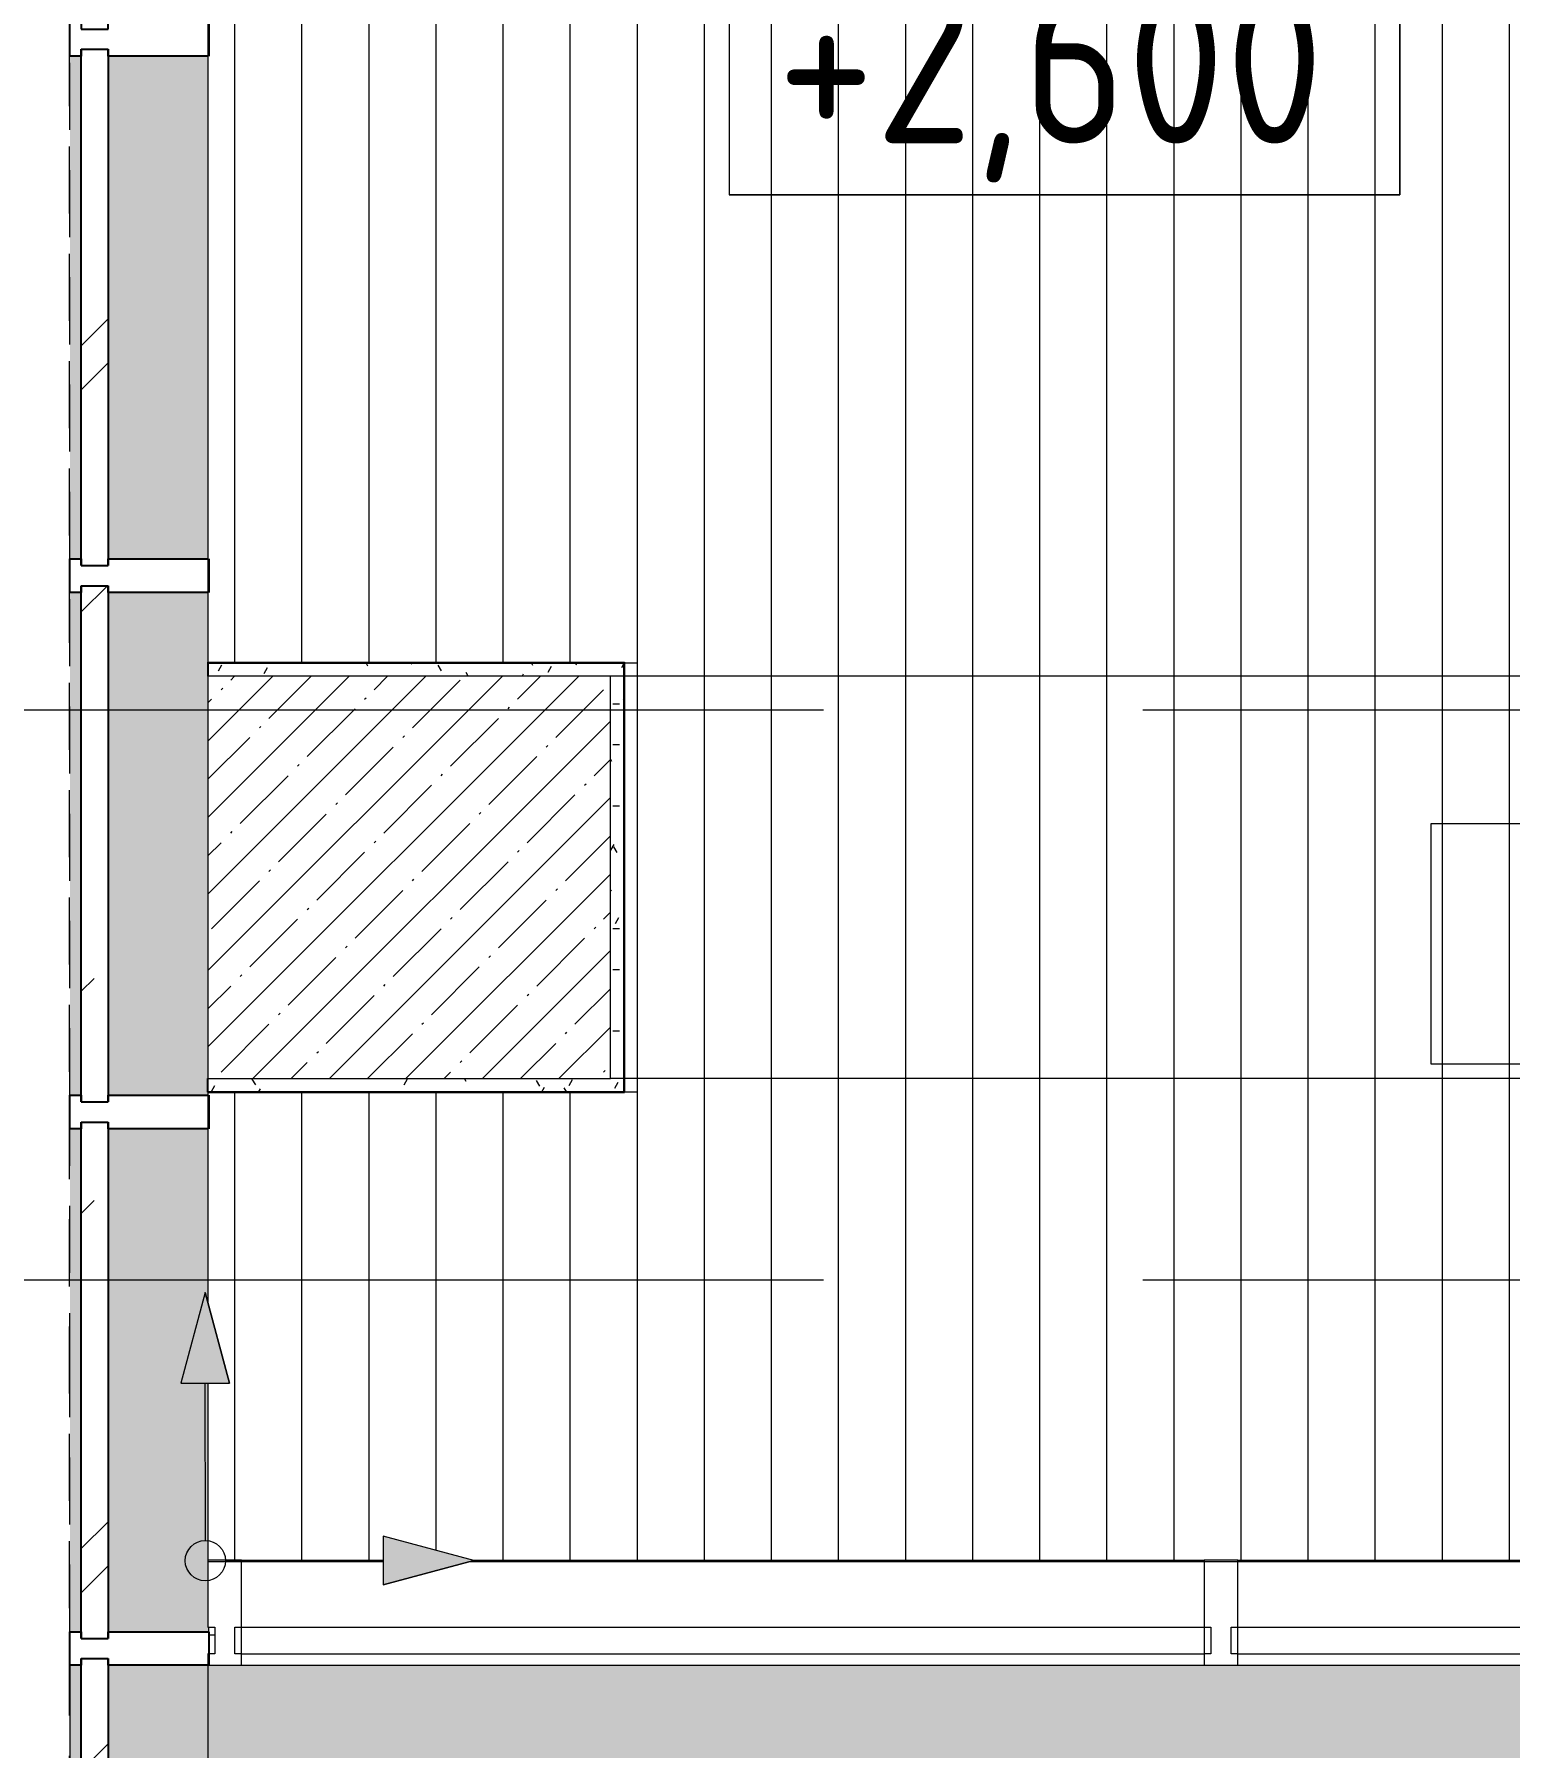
# Model space of a CAD drawing. Header units: millimetres. Extents: x -4196 to 190310, y -8553 to 29000.
# Drawn here: x 3801 to 6000, y 20602 to 23158 of the extents above; entities that cross this region are included whole.
import ezdxf

# ---------------------------------------------------------------- set-up
doc = ezdxf.new("R2010")
doc.units = ezdxf.units.MM
doc.linetypes.add('200_ШТРИХ__ш1_п0_6_', pattern=[160, 100, -60])
doc.linetypes.add('Осевая', pattern=[3175, 635, -476.25, 1587.5, -476.25])
for name, color, linetype, lineweight in [('A-CLNG', 7, 'Continuous', 9), ('A-CLNG-IDEN', 7, 'Continuous', 9), ('A-CLNG-PATT', 7, 'Continuous', 9), ('A-DETL', 7, 'Continuous', 9), ('A-DETL-GENF', 7, 'Continuous', 9), ('A-DETL-MBND', 7, '200_ШТРИХ__ш1_п0_6_', 9), ('A-FLOR', 7, 'Continuous', 9), ('A-FLOR-PATT', 7, 'Continuous', 9), ('A-GLAZ-CURT', 7, 'Continuous', 9), ('A-GLAZ-CURT-1', 7, 'Continuous', 25), ('A-GLAZ-CWMG', 7, 'Continuous', 9), ('A-GLAZ-CWMG-1', 7, 'Continuous', 25), ('G-ANNO-DIMS', 7, 'Continuous', 9), ('I-WALL', 7, 'Continuous', 9), ('S-COLS', 7, 'Continuous', 9), ('Оси-2', 7, 'Осевая', 9)]:
    doc.layers.add(name, color=color, linetype=linetype, lineweight=lineweight)
for name, color, linetype, lineweight, true_color in [('A-DETL-GENF-5', 7, 'Continuous', 9, 0xccbd88), ('A-WALL-2', 7, 'Continuous', 25, 0x3c3c3c), ('A-WALL-FNSH-2', 7, 'Continuous', 13, 0x3c3c3c)]:
    doc.layers.add(name, color=color, linetype=linetype, lineweight=lineweight, true_color=true_color)
doc.styles.add('GOST Common', font='GOST_Common.ttf', dxfattribs={"width": 0.9, "height": 250})
pattern_1 = [(0, (0, 0), (121.92, 30.48), [10.058, -81.382, 10.058, -81.382, -487.68]), (0, (0, 0), (121.92, 30.48), [-182.88, 10.058, -172.822, 10.058, -81.382, -213.36]), (0, (0, 0), (121.92, 30.48), [-457.2, 10.058, -50.902, 10.058, -142.342]), (120, (45.72, 15.24), (-87.356454, 90.345817), [10.058, -81.382, 10.058, -81.382, -487.68]), (120, (45.72, 15.24), (-87.356454, 90.345817), [-182.88, 10.058, -172.822, 10.058, -81.382, -213.36]), (120, (45.72, 15.24), (-87.356454, 90.345817), [-457.2, 10.058, -50.902, 10.058, -142.342]), (240, (60.96, 76.2), (-34.563546, -120.825817), [10.058, -81.382, 10.058, -81.382, -487.68]), (240, (60.96, 76.2), (-34.563546, -120.825817), [-182.88, 10.058, -172.822, 10.058, -81.382, -213.36]), (240, (60.96, 76.2), (-34.563546, -120.825817), [-457.2, 10.058, -50.902, 10.058, -142.342])]

# ---------------------------------------------------------------- blocks, each defined once
blk = doc.blocks.new('Системная панель - Стекло - 40мм-V9-План потолков с обозначением видов отделки и геометрии 1 этажа в осях 1-12')
at = {"layer": 'A-GLAZ-CURT'}
h = blk.add_hatch(dxfattribs=at)
h.set_pattern_fill('FP_20', color=256, style=0, pattern_type=2)
h.set_pattern_definition([(135, (22650.12, -3971.1), (-282.843, -282.843), [200, -600]), (135, (22750.12, -4171.1), (-282.843, -282.843), [600, -200]), (135, (22850.12, -3771.1), (-282.843, -282.843), [200, -600])])
h.paths.add_polyline_path([(385, 15), (385, 40), (-385, 38.9), (-385, 0), (385, 0)])
at = {"layer": 'A-GLAZ-CURT-1'}
for p, q in [((-385, 40), (385, 40)), ((-385, 0), (-385, 40)), ((385, 0), (385, 40)), ((385, 0), (-385, 0))]:
    blk.add_line(p, q, dxfattribs=at)
blk = doc.blocks.new('Прямоугольный импост - Импост структурный с накладкой - 190мм-23186010-План потолков с обозначением видов отделки и геометрии 1 этажа в осях 1-12')
at = {"layer": 'A-DETL-MBND'}
for points in [[(3871.1, 23175.1), (3871.1, 23925.1), (3854.1, 23925.1), (3854.1, 23175.1), (3861.1, 23175.1)], [(3911.1, 23175.1), (4060, 23175.1), (4060, 23925.1), (3911.1, 23925.1), (3911.1, 23176.7)]]:
    blk.add_hatch(color=256, dxfattribs=at).paths.add_polyline_path(points)
blk.add_line((3854.1, 23175.1), (3854.1, 23925.1), dxfattribs=at)
blk = doc.blocks.new('Прямоугольный импост - Импост структурный с накладкой - 190мм-23998900-План потолков с обозначением видов отделки и геометрии 1 этажа в осях 1-12')
at = {"layer": 'A-GLAZ-CWMG-1'}
for p, q in [((25, 17), (-25, 17)), ((-25, 17), (-25, 0)), ((-25, 0), (-15, 0)), ((-15, 0), (-15, -40)), ((15, 0), (25, 0)), ((15, 0), (15, -40)), ((25, 0), (25, 17)), ((-15, -40), (-25, -40)), ((-25, -40), (-25, -188.9)), ((25, -40), (15, -40)), ((25, -188.9), (25, -40)), ((-25, -190), (25, -190))]:
    blk.add_line(p, q, dxfattribs=at)
blk = doc.blocks.new('Прямоугольный импост - Импост структурный с накладкой - 160мм-23770447-План потолков с обозначением видов отделки и геометрии 1 этажа в осях 1-12')
at = {"layer": 'A-GLAZ-CWMG'}
for p, q in [((5595, 20880), (5595, 20882)), ((5595, 20882), (6277.1, 20882)), ((5595, 20782), (5595, 20880)), ((6277.6, 20882), (6280, 20882)), ((6280, 20882), (6520, 20882)), ((6520, 20882), (6520, 20820)), ((6520, 20820), (6520, 20782)), ((5595, 20742), (5595, 20782)), ((5595, 20782), (6520, 20782)), ((6520, 20782), (6520, 20742)), ((5595, 20725), (5595, 20742)), ((5595, 20742), (6520, 20742)), ((6520, 20742), (6520, 20725)), ((5595, 20725), (6520, 20725))]:
    blk.add_line(p, q, dxfattribs=at)
blk = doc.blocks.new('Прямоугольный импост - Импост структурный с накладкой - 160мм-23996222-План потолков с обозначением видов отделки и геометрии 1 этажа в осях 1-12')
at = {"layer": 'A-GLAZ-CWMG'}
for p, q in [((0, 17), (-50, 17)), ((-50, 17), (-50, 0)), ((-50, 0), (-40, 0)), ((-40, 0), (-40, -40)), ((-10, -40), (-10, 0)), ((-10, 0), (0, 0)), ((0, 0), (0, 17)), ((-40, -40), (-50, -40)), ((-50, -40), (-50, -138)), ((0, -40), (-10, -40)), ((0, -138), (0, -40)), ((-50, -138), (-50, -140)), ((-50, -140), (0, -140)), ((0, -140), (0, -138))]:
    blk.add_line(p, q, dxfattribs=at)
blk = doc.blocks.new('Системная панель - Стекло - 40мм-23996223-План потолков с обозначением видов отделки и геометрии 1 этажа в осях 1-12')
at = {"layer": 'A-GLAZ-CURT'}
h = blk.add_hatch(dxfattribs=at)
h.set_pattern_fill('FP_31', color=256, style=0, pattern_type=2)
h.set_pattern_definition([(63.435, (-4573.5, -20615), (-1022.33, 3067), [1270, -762, 1270, -762, -1615.61]), (63.435, (-4573.5, -20615), (-1022.33, 3067), [-4064, 508, -1107.6]), (63.435, (-4637, -20551.5), (-1022.33, 3067), [1016, -1270, 762, -762, -1869.61]), (63.435, (-4637, -20551.5), (-1022.33, 3067), [-3810, 889, -980.6]), (63.435, (-4637, -20361), (-1022.33, 3067), [762, -1524, 508, -762, -2123.61]), (63.435, (-4637, -20361), (-1022.33, 3067), [-3556, 1143, -980.6]), (63.435, (-4446.5, -20551.5), (-1022.33, 3067), [762, -1524, 635, -25618.6]), (63.435, (-4256, -20361), (-1022.33, 3067), [381, -1905, 254, -25999.6]), (63.435, (-4573.5, -20043.5), (-1022.33, 3067), [254, -1905, 254, -1016, -2250.61]), (63.435, (-4573.5, -20043.5), (-1022.33, 3067), [-3429, 635, -1615.6]), (63.435, (-3430.5, -20234), (-1022.33, 3067), [1270, -1905, 1524, -1006.01]), (63.435, (-3430.5, -20424.5), (-1022.33, 3067), [1778, -1270, 1905, -752.01]), (63.435, (-3303.5, -20361), (-1022.33, 3067), [2032, -1016, 1524, -1107.61]), (63.435, (-3113, -20170.5), (-1022.33, 3067), [1270, -1778, 1016, -1615.61]), (63.435, (-3303.5, -19789.5), (-1022.33, 3067), [635, -2540, 762, -1742.61]), (63.435, (-2922.5, -19980), (-1022.33, 3067), [508, -2540, 508, -2123.61])])
h.paths.add_polyline_path([(717.5, 0), (727.5, 0), (727.5, 40), (717.5, 40)])
h.paths.add_polyline_path([(-727.5, 0), (-717.5, 0), (-717.5, 40), (-727.5, 40)])
blk = doc.blocks.new('Системная панель - Стекло - 40мм-23998919-План потолков с обозначением видов отделки и геометрии 1 этажа в осях 1-12')
at = {"layer": 'A-GLAZ-CURT'}
h = blk.add_hatch(dxfattribs=at)
h.set_pattern_fill('FP_50', color=256, style=0, pattern_type=2)
h.set_pattern_definition([(135, (21050.12, -3971.1), (-282.843, -282.843), [200, -600]), (135, (21150.12, -4171.1), (-282.843, -282.843), [600, -200]), (135, (21250.12, -3771.1), (-282.843, -282.843), [200, -600])])
h.paths.add_polyline_path([(385, 0), (385, 40), (-385, 38.9), (-385, 0), (138.7, 0)])
at = {"layer": 'A-GLAZ-CURT-1'}
for p, q in [((-385, 40), (385, 40)), ((-385, 0), (-385, 40)), ((385, 0), (385, 40)), ((385, 0), (-385, 0))]:
    blk.add_line(p, q, dxfattribs=at)
blk = doc.blocks.new('Прямоугольный импост - Импост структурный с накладкой - 190мм-23188961-План потолков с обозначением видов отделки и геометрии 1 этажа в осях 1-12')
at = {"layer": 'A-DETL-MBND'}
for points in [[(3861.1, 21150.1), (3871.1, 21150.1), (3871.1, 21525.1), (3854.1, 21525.1), (3854.1, 21150.1)], [(3911.1, 21150.1), (4020.9, 21150.1), (4055.9, 21281), (4060, 21265.6), (4060, 21525.1), (3911.1, 21525.1)]]:
    blk.add_hatch(color=256, dxfattribs=at).paths.add_polyline_path(points)
blk.add_line((3854.1, 21150.1), (3854.1, 21525.1), dxfattribs=at)
blk = doc.blocks.new('Системная панель - Стекло - 40мм-V42-План потолков с обозначением видов отделки и геометрии 1 этажа в осях 1-12')
at = {"layer": 'A-GLAZ-CURT'}
h = blk.add_hatch(dxfattribs=at)
h.set_pattern_fill('FP_55', color=256, style=0, pattern_type=2)
h.set_pattern_definition([(135, (20250.12, -3971.1), (-282.843, -282.843), [200, -600]), (135, (20350.12, -4171.1), (-282.843, -282.843), [600, -200]), (135, (20450.12, -3771.1), (-282.843, -282.843), [200, -600])])
h.paths.add_polyline_path([(385, 15), (385, 40), (-385, 38.9), (-385, 0), (385, 0)])
at = {"layer": 'A-GLAZ-CURT-1'}
for p, q in [((-385, 40), (385, 40)), ((-385, 0), (-385, 40)), ((385, 0), (385, 40)), ((385, 0), (-385, 0))]:
    blk.add_line(p, q, dxfattribs=at)
blk = doc.blocks.new('Прямоугольный импост - Импост структурный с накладкой - 190мм-23188962-План потолков с обозначением видов отделки и геометрии 1 этажа в осях 1-12')
at = {"layer": 'A-DETL-MBND'}
for points in [[(3861.1, 20775.1), (3871.1, 20775.1), (3871.1, 21150.1), (3854.1, 21150.1), (3854.1, 20775.1)], [(4060, 20775.1), (4061.1, 20775.1), (4060, 21145.8), (4019.7, 21145.7), (4019.7, 21150.1), (3911.1, 21150.1), (3911.1, 20775.1), (4031.1, 20775.1)]]:
    blk.add_hatch(color=256, dxfattribs=at).paths.add_polyline_path(points)
for p, q in [((3854.1, 20775.1), (3854.1, 21150.1)), ((4061.1, 20775.1), (4061.1, 20782))]:
    blk.add_line(p, q, dxfattribs=at)
blk = doc.blocks.new('Прямоугольный импост - Импост структурный с накладкой - 190мм-23998903-План потолков с обозначением видов отделки и геометрии 1 этажа в осях 1-12')
at = {"layer": 'A-GLAZ-CWMG-1'}
for p, q in [((25, 17), (-25, 17)), ((-25, 17), (-25, 0)), ((-25, 0), (-15, 0)), ((-15, 0), (-15, -40)), ((15, 0), (25, 0)), ((15, 0), (15, -40)), ((25, 0), (25, 17)), ((-15, -40), (-25, -40)), ((-25, -40), (-25, -190)), ((25, -40), (15, -40)), ((25, -190), (25, -40)), ((-25, -190), (25, -190))]:
    blk.add_line(p, q, dxfattribs=at)
blk = doc.blocks.new('Системная панель - Стекло - 40мм-23996225-План потолков с обозначением видов отделки и геометрии 1 этажа в осях 1-12')
at = {"layer": 'A-GLAZ-CURT'}
h = blk.add_hatch(dxfattribs=at)
h.set_pattern_fill('FP_56', color=256, style=0, pattern_type=2)
h.set_pattern_definition([(63.435, (-5803.5, -20615), (-1022.33, 3067), [1270, -762, 1270, -762, -1615.61]), (63.435, (-5803.5, -20615), (-1022.33, 3067), [-4064, 508, -1107.6]), (63.435, (-5867, -20551.5), (-1022.33, 3067), [1016, -1270, 762, -762, -1869.61]), (63.435, (-5867, -20551.5), (-1022.33, 3067), [-3810, 889, -980.6]), (63.435, (-5867, -20361), (-1022.33, 3067), [762, -1524, 508, -762, -2123.61]), (63.435, (-5867, -20361), (-1022.33, 3067), [-3556, 1143, -980.6]), (63.435, (-5676.5, -20551.5), (-1022.33, 3067), [762, -1524, 635, -25618.6]), (63.435, (-5486, -20361), (-1022.33, 3067), [381, -1905, 254, -25999.6]), (63.435, (-5803.5, -20043.5), (-1022.33, 3067), [254, -1905, 254, -1016, -2250.61]), (63.435, (-5803.5, -20043.5), (-1022.33, 3067), [-3429, 635, -1615.6]), (63.435, (-4660.5, -20234), (-1022.33, 3067), [1270, -1905, 1524, -1006.01]), (63.435, (-4660.5, -20424.5), (-1022.33, 3067), [1778, -1270, 1905, -752.01]), (63.435, (-4533.5, -20361), (-1022.33, 3067), [2032, -1016, 1524, -1107.61]), (63.435, (-4343, -20170.5), (-1022.33, 3067), [1270, -1778, 1016, -1615.61]), (63.435, (-4533.5, -19789.5), (-1022.33, 3067), [635, -2540, 762, -1742.61]), (63.435, (-4152.5, -19980), (-1022.33, 3067), [508, -2540, 508, -2123.61])])
h.paths.add_polyline_path([(472.5, 0), (472.5, 40), (462.5, 40), (462.5, 0)])
h.paths.add_polyline_path([(-462.5, 0), (-462.5, 40), (-472.5, 40), (-472.5, 0)])
blk = doc.blocks.new('Прямоугольный импост - Импост структурный с накладкой - 160мм-23189505-План потолков с обозначением видов отделки и геометрии 1 этажа в осях 1-12')
at = {"layer": 'A-GLAZ-CWMG'}
for p, q in [((4110, 20880), (4110, 20882)), ((4110, 20882), (4320.9, 20882)), ((4110, 20782), (4110, 20880)), ((4453.2, 20882), (5545, 20882)), ((5545, 20882), (5545, 20880)), ((5545, 20880), (5545, 20782)), ((4110, 20742), (4110, 20782)), ((4110, 20782), (5545, 20782)), ((5545, 20782), (5545, 20742)), ((4110, 20725), (4110, 20742)), ((4110, 20742), (5545, 20742)), ((5545, 20742), (5545, 20725)), ((4110, 20725), (5545, 20725))]:
    blk.add_line(p, q, dxfattribs=at)
blk = doc.blocks.new('Прямоугольный импост - Импост структурный с накладкой - 160мм-23996221-План потолков с обозначением видов отделки и геометрии 1 этажа в осях 1-12')
at = {"layer": 'A-GLAZ-CWMG'}
for p, q in [((-25, 0), (-25, 17)), ((-25, 17), (25, 17)), ((-15, 0), (-25, 0)), ((-15, -40), (-15, 0)), ((15, 0), (15, -40)), ((25, 0), (15, 0)), ((25, 17), (25, 0)), ((-25, -138), (-25, -40)), ((-25, -40), (-15, -40)), ((15, -40), (25, -40)), ((25, -40), (25, -138)), ((-25, -140), (-25, -138)), ((25, -140), (-25, -140)), ((25, -138), (25, -140))]:
    blk.add_line(p, q, dxfattribs=at)
blk = doc.blocks.new('BSC_Колонна _Прямоугольная - 600х600-V46-План потолков с обозначением видов отделки и геометрии 1 этажа в осях 1-12')
at = {"layer": 'S-COLS'}
h = blk.add_hatch(dxfattribs=at)
h.set_pattern_fill('FP_62', color=256, style=0, pattern_type=2)
h.set_pattern_definition([(45, (-4360, -21900), (-57.02463, 57.02463), []), (45, (-4302.975, -21900), (-57.02463, 57.02463), [100.806, -20.161, 3.353, -16.808])])
h.paths.add_polyline_path([(-300, -300), (300, -300), (300, 300), (-300, 300), (-300, 194)])
for p, q in [((300, 300), (-300, 300)), ((-300, 300), (-300, -300)), ((300, -300), (300, 300)), ((-300, -300), (300, -300))]:
    blk.add_line(p, q, dxfattribs=at)
blk = doc.blocks.new('Системная панель - Стекло - 40мм-V52-План потолков с обозначением видов отделки и геометрии 1 этажа в осях 1-12')
at = {"layer": 'A-GLAZ-CURT'}
h = blk.add_hatch(dxfattribs=at)
h.set_pattern_fill('FP_69', color=256, style=0, pattern_type=2)
h.set_pattern_definition([(135, (21850.12, -3971.1), (-282.843, -282.843), [200, -600]), (135, (21950.12, -4171.1), (-282.843, -282.843), [600, -200]), (135, (22050.12, -3771.1), (-282.843, -282.843), [200, -600])])
h.paths.add_polyline_path([(385, 0), (385, 40), (-385, 38.9), (-385, 0), (-143.9, 0)])
at = {"layer": 'A-GLAZ-CURT-1'}
for p, q in [((-385, 40), (385, 40)), ((-385, 0), (-385, 40)), ((385, 0), (385, 40)), ((385, 0), (-385, 0))]:
    blk.add_line(p, q, dxfattribs=at)
blk = doc.blocks.new('Прямоугольный импост - Импост структурный с накладкой - 170мм-23186685-План потолков с обозначением видов отделки и геометрии 1 этажа в осях 1-12')
at = {"layer": 'A-DETL-MBND'}
blk.add_line((3853, 27150.1), (3853, 15358.1), dxfattribs=at)
blk = doc.blocks.new('Прямоугольный импост - Импост структурный с накладкой - 190мм-V59-План потолков с обозначением видов отделки и геометрии 1 этажа в осях 1-12')
at = {"layer": 'A-GLAZ-CWMG'}
for points in [[(3871.1, 19975.1), (3871.1, 20725.1), (3854.1, 20725.1), (3854.1, 19975.1), (3861.1, 19975.1)], [(4006.1, 19975.1), (4060, 19975.1), (4060, 20725.1), (3911.1, 20725), (3911.1, 19975.1)]]:
    blk.add_hatch(color=256, dxfattribs=at).paths.add_polyline_path(points)
for p, q in [((3854.1, 20725.1), (3854.1, 19975.1)), ((3861.1, 19975.1), (3854.1, 19975.1)), ((4060, 19975.1), (4031.1, 19975.1))]:
    blk.add_line(p, q, dxfattribs=at)
blk = doc.blocks.new('Начало раскладки_красным - Начало раскладки_красным-26112293-План потолков с обозначением видов отделки и геометрии 1 этажа в осях 1-12')
at = {"layer": 'A-DETL-GENF'}
for points in [[(-36.2, 264.8), (36.2, 264.8), (0, 400), (-19.6, 327)], [(264.8, -36.2), (400, 0), (264.8, 36.2), (264.8, -29.2)]]:
    blk.add_hatch(color=256, dxfattribs=at).paths.add_polyline_path(points)
for p, q in [((0, 400), (-36.2, 264.8)), ((0, 400), (-36.2, 264.8)), ((36.2, 264.8), (0, 400)), ((0, 400), (36.2, 264.8)), ((-36.2, 264.8), (36.2, 264.8)), ((-36.2, 264.8), (36.2, 264.8)), ((0, 30), (0, 264.8)), ((400, 0), (264.8, 36.2)), ((264.8, 36.2), (264.8, -36.2)), ((400, 0), (264.8, 36.2)), ((264.8, 36.2), (264.8, -36.2)), ((30, 0), (264.8, 0)), ((400, 0), (264.8, -36.2)), ((264.8, -36.2), (400, 0))]:
    blk.add_line(p, q, dxfattribs=at)
blk.add_circle((0, 0), 30, dxfattribs=at)
blk = doc.blocks.new('М_потолков - Марка_ Имя типа-25382930-План потолков с обозначением видов отделки и геометрии 1 этажа в осях 1-12')
at = {"layer": 'A-CLNG-IDEN'}
for p, q in [((3.625, 1.984375), (-3.625, 1.984375)), ((-3.625, 1.984375), (-3.625, -1.59375)), ((3.625, -1.59375), (3.625, 1.984375)), ((-3.625, -1.59375), (3.625, -1.59375))]:
    blk.add_line(p, q, dxfattribs=at)
blk = doc.blocks.new('Высотные отметки - 10х4_h_-17668695-План потолков с обозначением видов отделки и геометрии 1 этажа в осях 1-12')
at = {"layer": 'G-ANNO-DIMS'}
for p, q in [((-5, 4), (-5, 0)), ((5, 4), (-5, 4)), ((5, 4), (-5, 4)), ((-5, 4), (-5, 0)), ((5, 4), (5, 0)), ((5, 0), (5, 4)), ((5, 0), (-5, 0)), ((-5, 0), (5, 0))]:
    blk.add_line(p, q, dxfattribs=at)

msp = doc.modelspace()

# ---------------------------------------------------------------- hatches: boundary and pattern name
at = {"layer": 'A-CLNG-PATT'}
msp.add_hatch(color=256, dxfattribs=at).paths.add_polyline_path([(4834.8, 15340), (6553, 15340), (6553, 20725), (4060, 20725), (4060, 18470.3), (4680, 18469.2), (4680, 17830), (4060, 17830), (4060, 15340), (4660, 15340)])
at = {"layer": 'A-DETL-GENF-5'}
h = msp.add_hatch(dxfattribs=at)
h.set_pattern_fill('FP_96', color=256, style=0, pattern_type=2)
h.set_pattern_definition([(90, (0, 0), (-100, 6e-15), [])])
h.paths.add_polyline_path([(4060, 20880), (4320.9, 20880), (4320.8, 20917.4), (4456.1, 20881.2), (4451.5, 20880), (6280, 20880), (6280, 21145.8), (6239.7, 21145.7), (6275.9, 21281), (6280, 21265.6), (6280, 25540), (4060, 25540), (4061.1, 22220), (4700, 22220), (4700, 21580), (4060, 21580), (4061.1, 21261.4), (4092.2, 21145.8), (4060, 21145.7), (4060, 20882)])
h.paths.add_polyline_path([(6264, 23119), (6264, 25510), (6269, 25510), (6269, 23119)])
at = {"layer": 'A-FLOR-PATT'}
h = msp.add_hatch(dxfattribs=at)
h.set_pattern_fill('FP_90', color=256, style=0, pattern_type=2)
h.set_pattern_definition([(0, (7509.74, 23150), (0, 600), []), (90, (7509.74, 23150), (-600, 4e-14), [])])
h.paths.add_polyline_path([(8889, 20820), (8890, 20820), (8889, 20882)])
h.paths.add_polyline_path([(4700, 21580), (4700, 21600), (4680, 21600), (4680, 21580)])
h.paths.add_polyline_path([(8889, 22200), (8890, 22200), (8889, 23119)])
h.paths.add_polyline_path([(4700, 22200), (4700, 22220), (4680, 22220), (4680, 22200), (4690.5, 22200)])
at = {"layer": 'I-WALL'}
h = msp.add_hatch(dxfattribs=at)
h.set_pattern_fill('FP_80', color=256, style=0, pattern_type=2)
h.set_pattern_definition(pattern_1)
h.paths.add_polyline_path([(4060, 22200), (4660, 22200), (4660, 22220), (4060, 22220)])
h = msp.add_hatch(dxfattribs=at)
h.set_pattern_fill('FP_80', color=256, style=0, pattern_type=2)
h.set_pattern_definition(pattern_1)
h.paths.add_polyline_path([(4680, 21600), (4680, 22220), (4660, 22220), (4660, 21600)])
h = msp.add_hatch(dxfattribs=at)
h.set_pattern_fill('FP_80', color=256, style=0, pattern_type=2)
h.set_pattern_definition(pattern_1)
h.paths.add_polyline_path([(4171.6, 21580), (4680, 21580), (4680, 21600), (4060, 21600), (4061.1, 21580)])

# ---------------------------------------------------------------- linework, layer by layer
at = {"layer": 'A-CLNG'}
for p, q in [((4060, 23125.4), (4060, 22375)), ((4060, 22325.4), (4060, 22221)), ((4680, 22220), (4700, 22220)), ((4700, 22220), (4700, 21580)), ((4060, 21579), (4060, 21575)), ((4700, 21580), (4680, 21580)), ((4060, 21525.4), (4060, 21265.6)), ((4060, 21145.8), (4060, 20882)), ((4060, 20725), (4060, 19175))]:
    msp.add_line(p, q, dxfattribs=at)
at = {"layer": 'A-DETL'}
for p, q in [((4060, 25540), (4060, 22220)), ((4060, 22220), (4700, 22220)), ((4700, 22220), (4700, 21580)), ((4700, 21580), (4060, 21580)), ((4060, 21580), (4060, 21265.6)), ((4060, 21145.8), (4060, 20880)), ((4060, 20880), (4320.9, 20880)), ((4451.5, 20880), (6277.1, 20880))]:
    msp.add_line(p, q, dxfattribs=at)
at = {"layer": 'A-DETL-MBND'}
msp.add_line((4070, 20770), (4061.1, 20770), dxfattribs=at)
at = {"layer": 'A-FLOR'}
for p, q in [((9110, 22200), (4660, 22200)), ((9110, 21600), (4660, 21600))]:
    msp.add_line(p, q, dxfattribs=at)
at = {"layer": 'A-WALL-2'}
for p, q in [((4060, 22220), (4680, 22220)), ((4060, 22220), (4060, 22200)), ((4680, 22220), (4680, 21580)), ((4060, 21580), (4060, 21600)), ((4680, 21580), (4060, 21580))]:
    msp.add_line(p, q, dxfattribs=at)
at = {"layer": 'A-WALL-FNSH-2'}
for p, q in [((4060, 22221), (4681, 22221)), ((4060, 22220), (4060, 22221)), ((4681, 22221), (4681, 21580)), ((4060, 21580), (4060, 21579)), ((4681, 21579), (4060, 21579))]:
    msp.add_line(p, q, dxfattribs=at)
at = {"layer": 'Оси-2'}
for p, q in [((-896.3, 22150), (35990, 22150)), ((-896.3, 21300), (35990, 21300))]:
    msp.add_line(p, q, dxfattribs=at)

# ---------------------------------------------------------------- block references
at = {"layer": 'A-CLNG-IDEN', "xscale": 99.99999999999993, "yscale": 99.99999999999993, "zscale": 99.99999999999993}
msp.add_blockref('М_потолков - Марка_ Имя типа-25382930-План потолков с обозначением видов отделки и геометрии 1 этажа в осях 1-12', (6245.4, 21781.6), dxfattribs=at)
at = {"layer": 'A-DETL-GENF', "rotation": 0.03359668727813597}
msp.add_blockref('Начало раскладки_красным - Начало раскладки_красным-26112293-План потолков с обозначением видов отделки и геометрии 1 этажа в осях 1-12', (4056.1, 20881), dxfattribs=at)
at = {"layer": 'A-DETL-MBND'}
for name, p in [('Прямоугольный импост - Импост структурный с накладкой - 170мм-23186685-План потолков с обозначением видов отделки и геометрии 1 этажа в осях 1-12', (0, 0)), ('Прямоугольный импост - Импост структурный с накладкой - 190мм-23186010-План потолков с обозначением видов отделки и геометрии 1 этажа в осях 1-12', (0, -800)), ('Прямоугольный импост - Импост структурный с накладкой - 190мм-23186010-План потолков с обозначением видов отделки и геометрии 1 этажа в осях 1-12', (0, -1600)), ('Прямоугольный импост - Импост структурный с накладкой - 190мм-23188961-План потолков с обозначением видов отделки и геометрии 1 этажа в осях 1-12', (0, 0)), ('Прямоугольный импост - Импост структурный с накладкой - 190мм-23188962-План потолков с обозначением видов отделки и геометрии 1 этажа в осях 1-12', (0, 0))]:
    msp.add_blockref(name, p, dxfattribs=at)
at = {"layer": 'A-GLAZ-CURT'}
for name, p in [('Системная панель - Стекло - 40мм-23996223-План потолков с обозначением видов отделки и геометрии 1 этажа в осях 1-12', (4827.5, 20742)), ('Системная панель - Стекло - 40мм-23996225-План потолков с обозначением видов отделки и геометрии 1 этажа в осях 1-12', (6057.5, 20742))]:
    msp.add_blockref(name, p, dxfattribs=at)
at = {"layer": 'A-GLAZ-CURT-1', "rotation": 269.9999999999999}
for name, p in [('Системная панель - Стекло - 40мм-V9-План потолков с обозначением видов отделки и геометрии 1 этажа в осях 1-12', (3871.1, 22750.1)), ('Системная панель - Стекло - 40мм-V52-План потолков с обозначением видов отделки и геометрии 1 этажа в осях 1-12', (3871.1, 21950.1)), ('Системная панель - Стекло - 40мм-23998919-План потолков с обозначением видов отделки и геометрии 1 этажа в осях 1-12', (3871.1, 21150.1)), ('Системная панель - Стекло - 40мм-V42-План потолков с обозначением видов отделки и геометрии 1 этажа в осях 1-12', (3871.1, 20350.1))]:
    msp.add_blockref(name, p, dxfattribs=at)
at = {"layer": 'A-GLAZ-CWMG', "rotation": 180}
msp.add_blockref('Прямоугольный импост - Импост структурный с накладкой - 160мм-23996222-План потолков с обозначением видов отделки и геометрии 1 этажа в осях 1-12', (4060, 20742), dxfattribs=at)
at = {"layer": 'A-GLAZ-CWMG'}
for name in ['Прямоугольный импост - Импост структурный с накладкой - 160мм-23189505-План потолков с обозначением видов отделки и геометрии 1 этажа в осях 1-12', 'Прямоугольный импост - Импост структурный с накладкой - 160мм-23770447-План потолков с обозначением видов отделки и геометрии 1 этажа в осях 1-12', 'Прямоугольный импост - Импост структурный с накладкой - 190мм-V59-План потолков с обозначением видов отделки и геометрии 1 этажа в осях 1-12']:
    msp.add_blockref(name, (0, 0), dxfattribs=at)
at = {"layer": 'A-GLAZ-CWMG', "extrusion": (0, 0, -1), "rotation": 180}
msp.add_blockref('Прямоугольный импост - Импост структурный с накладкой - 160мм-23996221-План потолков с обозначением видов отделки и геометрии 1 этажа в осях 1-12', (-5570, 20742), dxfattribs=at)
at = {"layer": 'A-GLAZ-CWMG-1', "extrusion": (0, 0, -1), "rotation": 270.0000000000001}
for name, p in [('Прямоугольный импост - Импост структурный с накладкой - 190мм-23998900-План потолков с обозначением видов отделки и геометрии 1 этажа в осях 1-12', (-3871.1, 23150.1)), ('Прямоугольный импост - Импост структурный с накладкой - 190мм-23998900-План потолков с обозначением видов отделки и геометрии 1 этажа в осях 1-12', (-3871.1, 22350.1)), ('Прямоугольный импост - Импост структурный с накладкой - 190мм-23998900-План потолков с обозначением видов отделки и геометрии 1 этажа в осях 1-12', (-3871.1, 21550.1)), ('Прямоугольный импост - Импост структурный с накладкой - 190мм-23998903-План потолков с обозначением видов отделки и геометрии 1 этажа в осях 1-12', (-3871.1, 20750.1))]:
    msp.add_blockref(name, p, dxfattribs=at)
at = {"layer": 'G-ANNO-DIMS', "xscale": 99.99999999999993, "yscale": 99.99999999999993, "zscale": 99.99999999999993}
msp.add_blockref('Высотные отметки - 10х4_h_-17668695-План потолков с обозначением видов отделки и геометрии 1 этажа в осях 1-12', (5336.7, 22918.1), dxfattribs=at)
at = {"layer": 'S-COLS'}
msp.add_blockref('BSC_Колонна _Прямоугольная - 600х600-V46-План потолков с обозначением видов отделки и геометрии 1 этажа в осях 1-12', (4360, 21900), dxfattribs=at)

# ---------------------------------------------------------------- texts
at = {"layer": 'G-ANNO-DIMS', "insert": (4908.1, 23244.8), "char_height": 250, "width": 1028.823, "attachment_point": 1, "line_spacing_factor": 1.022761, "style": 'GOST Common'}
msp.add_mtext('+2,600', dxfattribs=at)

doc.saveas('drawing.dxf')
